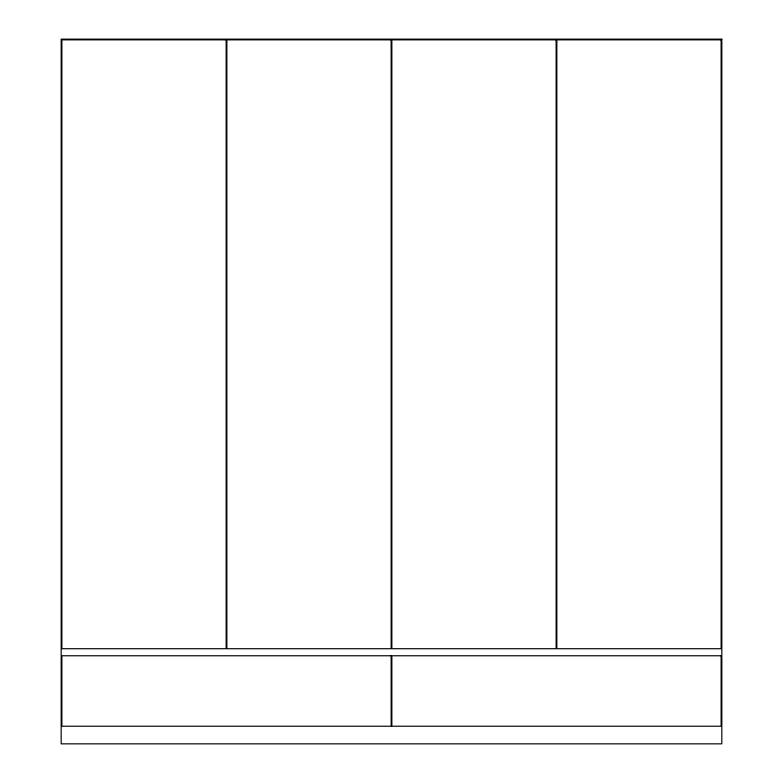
<?xml version="1.0" encoding="UTF-8"?>
<svg xmlns="http://www.w3.org/2000/svg" width="783" height="783" viewBox="0 0 783 783"><rect width="100%" height="100%" fill="white"/><g stroke="black" fill="none" stroke-linecap="round" stroke-linejoin="round"><path stroke-width="1.17" d="M721.828 39.15L61.172 39.15L61.172 743.85L721.828 743.85L721.828 39.15M226.16 39.855L61.877 39.855L61.877 648.715L226.16 648.715L226.16 39.855M391.148 39.855L226.864 39.855L226.864 648.715L391.148 648.715L391.148 39.855M556.136 39.855L391.852 39.855L391.852 648.715L556.136 648.715L556.136 39.855M721.123 39.855L556.84 39.855L556.84 648.715L721.123 648.715L721.123 39.855M391.148 655.763L61.877 655.763L61.877 726.232L391.148 726.232L391.148 655.763M721.123 655.763L391.852 655.763L391.852 726.232L721.123 726.232L721.123 655.763"/></g></svg>
